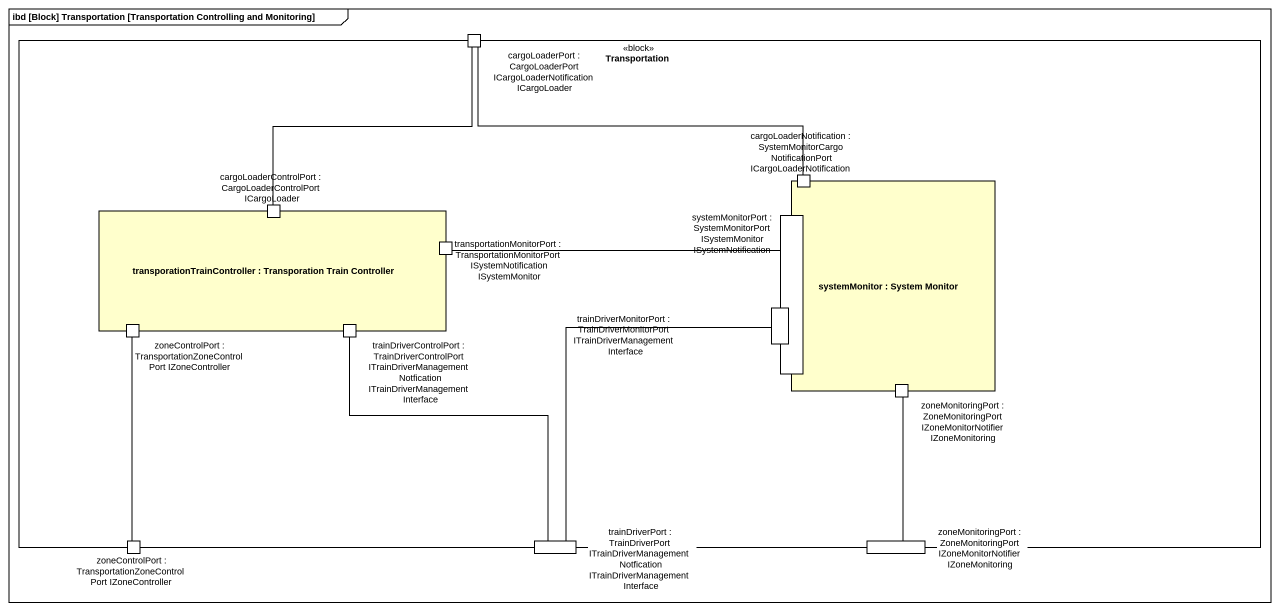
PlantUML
@startuml
mainframe ibd [Block] Transportation [Transportation Controlling and Monitoring]
rectangle Transportation <<block>> {
  port "cargoLoaderPort : CargoLoaderPort ICargoLoaderNotification ICargoLoader" as cargoLoaderPort
  rectangle "systemMonitor : System Monitor" as systemMonitor {
    port "cargoLoaderNotification : SystemMonitorCargoNotificationPort ICargoLoaderNotification" as cargoLoaderNotification
    port "systemMonitorPort : SystemMonitorPort ISystemMonitor ISystemNotification" as systemMonitorPort
    port "zoneMonitoringPort : ZoneMonitoringPort IZoneMonitorNotifier IZoneMonitoring" as zoneMonitoringPort
  }
  rectangle "transporationTrainController : Transporation Train Controller" as transporationTrainController {
    port "cargoLoaderControlPort : CargoLoaderControlPort ICargoLoader" as cargoLoaderControlPort
    port "transportationMonitorPort : TransportationMonitorPort ISystemNotification ISystemMonitor" as transportationMonitorPort
    port "zoneControlPort : TransportationZoneControlPort IZoneController" as zoneControlPort
    port "trainDriverControlPort : TrainDriverControlPort ITrainDriverManagementNotfication ITrainDriverManagementInterface" as trainDriverControlPort
  }
  port "trainDriverMonitorPort : TrainDriverMonitorPort ITrainDriverManagementInterface" as trainDriverMonitorPort
  port "zoneControlPort : TransportationZoneControlPort IZoneController" as zoneControlPort_2
  port "trainDriverPort : TrainDriverPort ITrainDriverManagementNotfication ITrainDriverManagementInterface" as trainDriverPort
  port "zoneMonitoringPort : ZoneMonitoringPort IZoneMonitorNotifier IZoneMonitoring" as zoneMonitoringPort_2
}
cargoLoaderNotification -left- cargoLoaderPort
cargoLoaderControlPort -up- cargoLoaderPort
transportationMonitorPort -right- systemMonitorPort
trainDriverMonitorPort -- trainDriverPort
trainDriverControlPort -- trainDriverPort
zoneControlPort_2 -up- zoneControlPort
zoneMonitoringPort_2 -up- zoneMonitoringPort
@enduml
